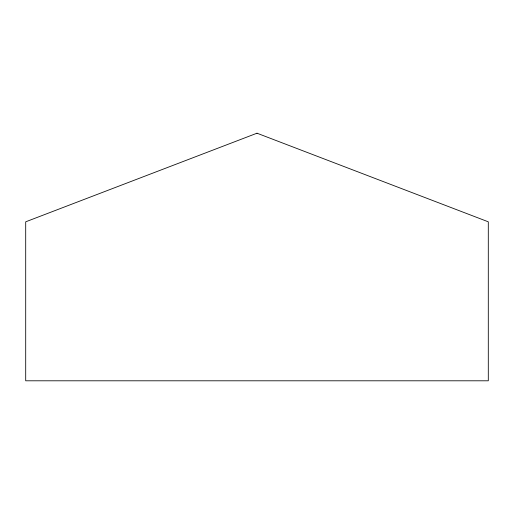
<?xml version="1.0" encoding="UTF-8"?>
<svg xmlns="http://www.w3.org/2000/svg" width="514" height="514" viewBox="0 0 514 514"><rect width="100%" height="100%" fill="white"/><g stroke="black" fill="none" stroke-linecap="round" stroke-linejoin="round"><path stroke-width="0.77" d="M257 133.203L25.7 221.817L25.7 380.797L488.3 380.797L488.3 221.817L257 133.203"/></g></svg>
